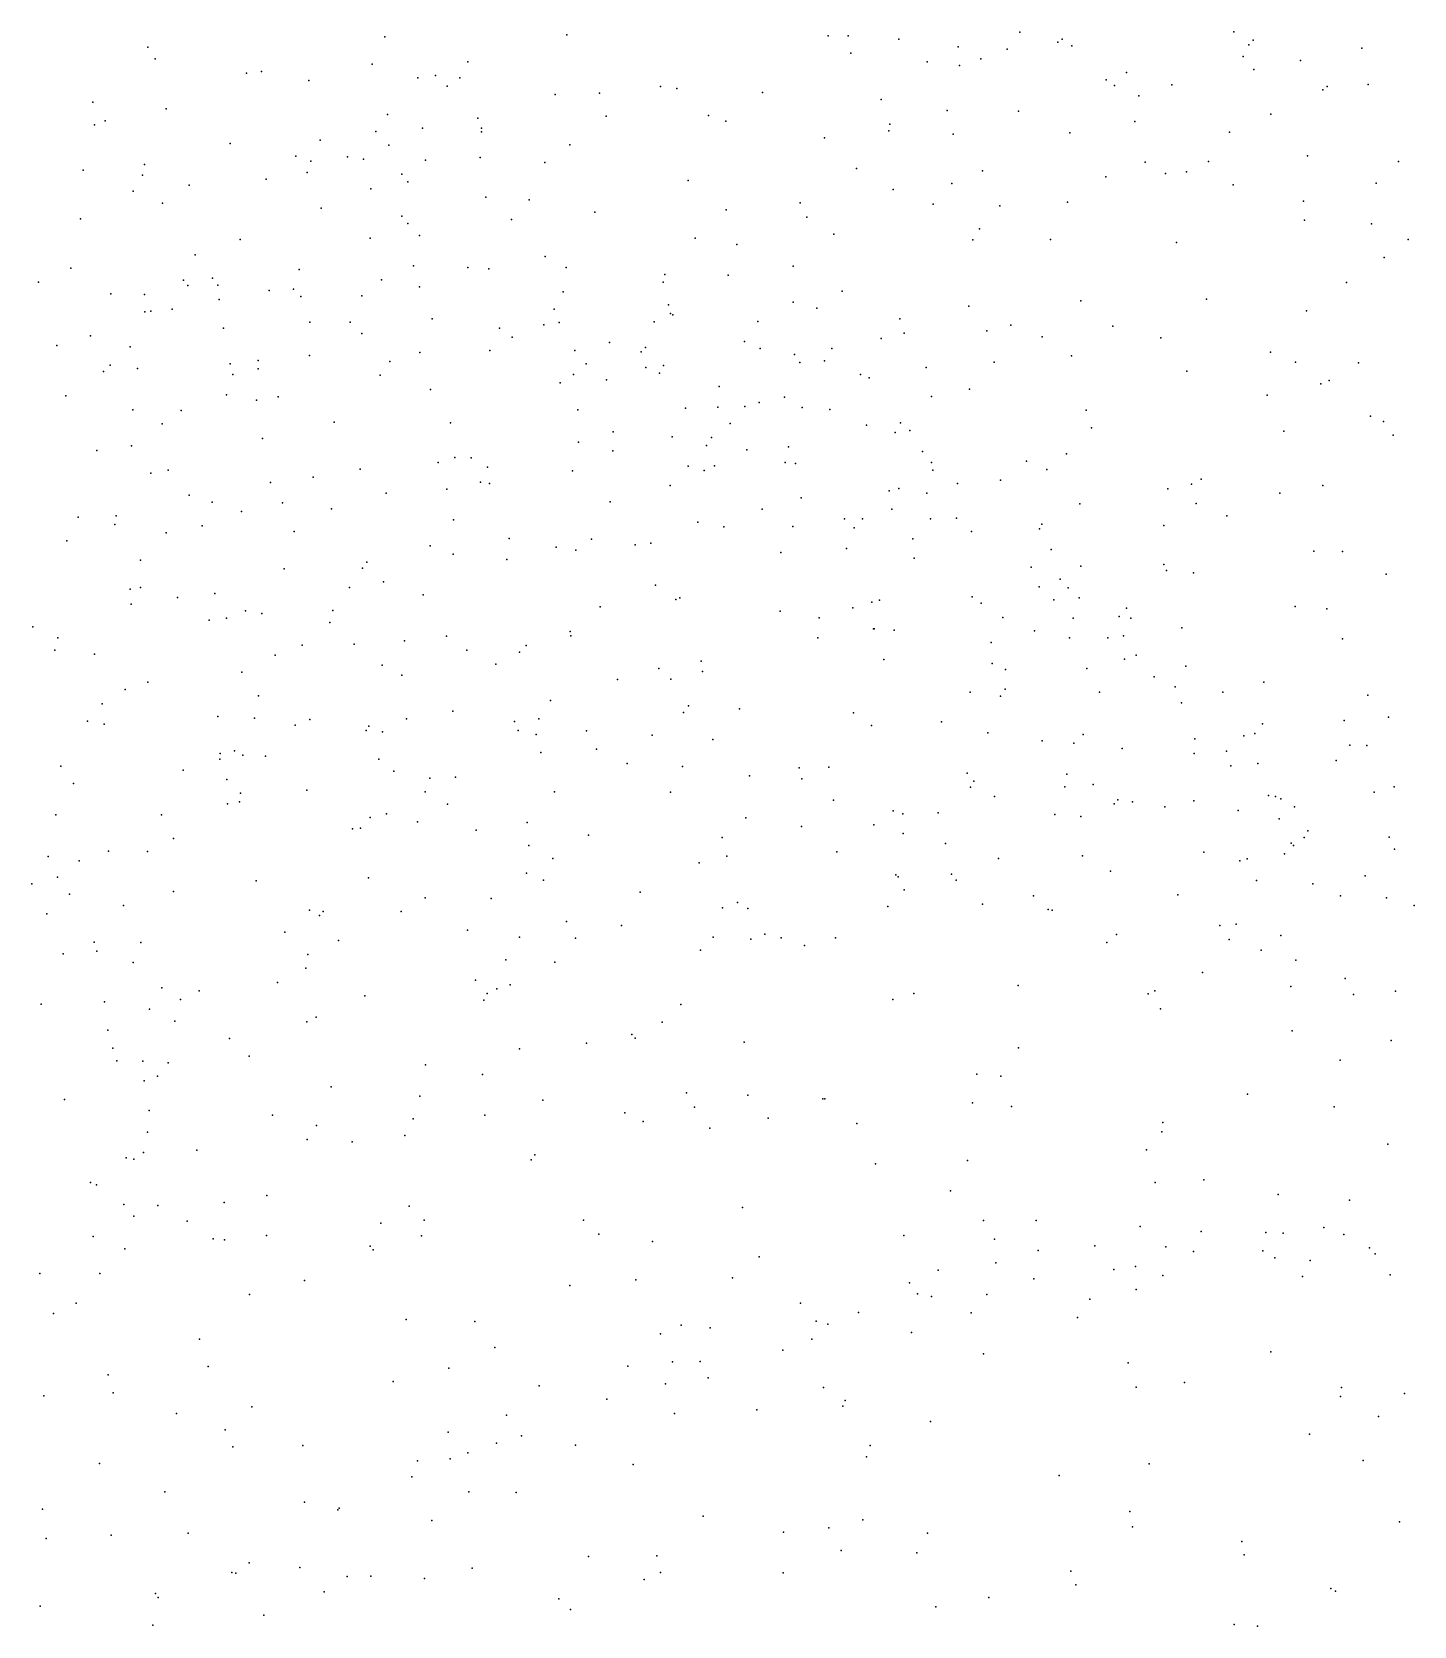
# Model space of a CAD drawing. Header units: metres. Extents: x -25 to 25, y -27.8 to 27.8.
# Drawn here: x -2.015 to -1.326, y -2.376 to -1.581 of the extents above; entities that cross this region are included whole.
import ezdxf

# ---------------------------------------------------------------- set-up
doc = ezdxf.new("R2010")
doc.units = ezdxf.units.M

msp = doc.modelspace()

# ---------------------------------------------------------------- linework, layer by layer
for p in [(-1.7487, -1.5824, -21.7178), (-1.6183, -1.5828, 6.6243), (-1.6083, -1.5828, -4.8225), (-1.5227, -1.581, -0.8096), (-1.416, -1.5809, 5.1244), (-1.9577, -1.5885, -3.7835), (-1.8395, -1.5833, -15.7915), (-1.583, -1.5846, 27.5539), (-1.5535, -1.5883, 23.5416), (-1.529, -1.5895, -0.7098), (-1.5037, -1.586, 13.295), (-1.5016, -1.5846, 10.2145), (-1.4967, -1.5878, -0.5394), (-1.4085, -1.5874, -0.0702), (-1.4063, -1.5851, -1.3427), (-1.352, -1.589, -20.5816), (-1.954, -1.5943, -3.1323), (-1.8457, -1.597, 13.1295), (-1.7981, -1.5958, -9.4989), (-1.6069, -1.5916, -20.4122), (-1.5689, -1.5959, -15.2797), (-1.5528, -1.5976, 5.173), (-1.5421, -1.5944, -0.9239), (-1.4112, -1.5932, -4.8433), (-1.3826, -1.5951, -11.8234), (-1.9084, -1.6015, -9.833), (-1.9009, -1.6006, -3.2496), (-1.8774, -1.6052, -3.3571), (-1.8229, -1.6038, 5.7015), (-1.8142, -1.6027, 5.5322), (-1.8021, -1.6039, -11.5829), (-1.4796, -1.6048, -0.3091), (-1.4694, -1.6012, -1.1988), (-1.4059, -1.5997, 0.0007), (-1.8084, -1.6079, -4.8673), (-1.7544, -1.6122, 6.2892), (-1.7323, -1.6114, 10.3792), (-1.702, -1.6082, 6.4853), (-1.6938, -1.6092, 13.2257), (-1.651, -1.6112, 5.2397), (-1.5919, -1.6146, 13.2573), (-1.4754, -1.6076, 6.8806), (-1.4633, -1.6128, 27.6244), (-1.4468, -1.6074, 23.5603), (-1.3716, -1.6098, 27.6843), (-1.3694, -1.6081, 0.1436), (-1.3489, -1.6072, 6.9722), (-1.9851, -1.6159, -3.0006), (-1.9486, -1.6193, -3.9233), (-1.8381, -1.6222, -3.5106), (-1.5589, -1.6202, -0.5955), (-1.5234, -1.6204, -0.3957), (-1.3974, -1.6219, -1.4644), (-1.9842, -1.6272, -4.9717), (-1.979, -1.6252, 12.9353), (-1.8206, -1.629, 5.9384), (-1.793, -1.6239, -20.6062), (-1.7912, -1.629, 6.1282), (-1.729, -1.6229, 23.5721), (-1.678, -1.6227, 6.5687), (-1.6693, -1.6255, 27.4684), (-1.5881, -1.6303, -0.735), (-1.5875, -1.627, -0.8759), (-1.4653, -1.6256, -0.1067), (-1.9166, -1.6366, 10.5447), (-1.8717, -1.6349, -4.9141), (-1.8439, -1.6306, -3.609), (-1.8374, -1.6374, 27.415), (-1.7912, -1.6308, 5.3509), (-1.7471, -1.6372, 5.2849), (-1.6201, -1.6338, -11.7018), (-1.556, -1.632, 6.8343), (-1.4977, -1.6313, -4.8477), (-1.4181, -1.631, 6.9537), (-1.8838, -1.6429, -3.0998), (-1.8763, -1.6454, 5.6318), (-1.8581, -1.6433, -9.4366), (-1.85, -1.6444, -3.7231), (-1.8192, -1.6449, -3.2846), (-1.7919, -1.6436, -9.6322), (-1.7596, -1.6461, 6.4664), (-1.4602, -1.6459, -1.3901), (-1.4286, -1.6455, 10.1855), (-1.3792, -1.6427, -4.8818), (-1.3338, -1.6456, 13.248), (-1.9899, -1.6499, -22.5838), (-1.9603, -1.6524, -9.3479), (-1.9593, -1.647, 23.6473), (-1.8987, -1.6543, 13.0024), (-1.8782, -1.651, -3.8653), (-1.8309, -1.6519, 6.0263), (-1.6041, -1.649, 23.5715), (-1.5413, -1.6502, -0.3004), (-1.4797, -1.6532, -19.6071), (-1.45, -1.6515, 0.0654), (-1.4396, -1.6508, -11.7786), (-1.9649, -1.6603, -4.1549), (-1.9371, -1.6574, -11.465), (-1.8465, -1.6592, -3.7993), (-1.8279, -1.6557, -3.1767), (-1.6882, -1.655, -15.1004), (-1.5858, -1.6595, -0.4456), (-1.5566, -1.6566, -11.7325), (-1.4162, -1.6572, 0.1908), (-1.3449, -1.6564, 0.2978), (-1.9504, -1.6663, -2.9224), (-1.8712, -1.6688, 5.9073), (-1.7891, -1.6634, 6.4053), (-1.7674, -1.6647, -3.3588), (-1.6692, -1.6697, -11.6455), (-1.6322, -1.6662, -0.6749), (-1.5659, -1.6668, -1.2107), (-1.5326, -1.6677, 5.076), (-1.4989, -1.6658, 27.556), (-1.3812, -1.6654, -1.5922), (-1.9913, -1.6742, -4.2601), (-1.8309, -1.6728, -9.5802), (-1.828, -1.6765, -9.6832), (-1.7763, -1.6745, -3.6254), (-1.7347, -1.6709, 6.5849), (-1.629, -1.6733, -1.0145), (-1.3807, -1.6749, 7.0373), (-1.3473, -1.6767, 23.6159), (-1.9116, -1.6845, 5.7931), (-1.8467, -1.6838, 5.3376), (-1.8221, -1.6825, -3.0877), (-1.6846, -1.6838, 6.7256), (-1.6155, -1.6818, -1.1169), (-1.5461, -1.6846, 10.2779), (-1.5428, -1.6791, -0.1591), (-1.5074, -1.6845, 0.0139), (-1.4445, -1.686, -1.5195), (-1.329, -1.6845, 0.3669), (-1.934, -1.6922, 5.6019), (-1.7594, -1.693, 10.4147), (-1.6639, -1.687, -0.8135), (-1.3409, -1.6935, -1.7322), (-1.996, -1.6988, -9.865), (-1.8822, -1.6994, 23.6466), (-1.8252, -1.6977, -15.5623), (-1.798, -1.6984, 5.2496), (-1.7876, -1.6992, -3.84), (-1.749, -1.6984, 5.1869), (-1.6998, -1.7019, -3.4387), (-1.6358, -1.6978, 6.8252), (-2.0122, -1.7058, 12.7156), (-1.9398, -1.7047, -4.3508), (-1.9377, -1.7074, -4.9282), (-1.9254, -1.7037, 12.8872), (-1.9227, -1.7073, -9.4101), (-1.8971, -1.7099, 5.9824), (-1.885, -1.7092, -4.2659), (-1.8411, -1.7046, -4.0892), (-1.8221, -1.7081, -2.9812), (-1.7006, -1.7058, -27.5496), (-1.6681, -1.7022, -0.9606), (-1.3598, -1.706, 27.6157), (-1.9762, -1.7116, -2.7684), (-1.9594, -1.7119, -4.4502), (-1.9221, -1.7144, 5.8899), (-1.8813, -1.7129, 6.0808), (-1.8509, -1.7126, -4.1758), (-1.7505, -1.7106, 23.6256), (-1.698, -1.7171, -3.2776), (-1.6358, -1.7158, 13.1325), (-1.6113, -1.7103, -0.2633), (-1.5481, -1.7178, 13.1608), (-1.4922, -1.7151, 6.9922), (-1.4296, -1.7142, -4.9065), (-1.9591, -1.7205, -4.8591), (-1.9562, -1.7202, 5.6813), (-1.9456, -1.7193, 5.5008), (-1.8768, -1.7258, -4.8676), (-1.8567, -1.7258, 6.2708), (-1.8159, -1.724, 13.0022), (-1.7549, -1.7192, -3.9133), (-1.7525, -1.7259, 13.0779), (-1.7051, -1.7256, -3.6963), (-1.697, -1.7214, -0.8994), (-1.6957, -1.722, -3.6023), (-1.6533, -1.7254, -0.3488), (-1.624, -1.7187, -1.1883), (-1.5826, -1.724, -0.1034), (-1.3796, -1.7201, 13.166), (-1.9862, -1.7326, -4.6526), (-1.9199, -1.7287, -4.531), (-1.8509, -1.7314, -9.6387), (-1.7823, -1.7287, -4.1744), (-1.776, -1.7332, -4.2461), (-1.7602, -1.727, -4.0537), (-1.5919, -1.7339, -21.4031), (-1.5803, -1.7312, -1.335), (-1.5392, -1.7301, -1.4191), (-1.5271, -1.7272, 23.6021), (-1.5116, -1.733, 27.493), (-1.4763, -1.7278, 10.2562), (-1.4523, -1.7336, 4.9794), (-2.003, -1.7374, -4.7787), (-1.9664, -1.738, 5.7571), (-1.8219, -1.7409, -4.4537), (-1.7871, -1.7398, -4.3614), (-1.7446, -1.7399, 6.7053), (-1.7273, -1.7359, -0.6488), (-1.7116, -1.7406, -3.0772), (-1.7094, -1.7384, -3.8388), (-1.66, -1.7353, -3.3338), (-1.6522, -1.7389, -3.5038), (-1.6351, -1.7419, -3.4309), (-1.6164, -1.7389, -4.8913), (-1.3976, -1.7407, -27.5087), (-1.9764, -1.7472, -9.3696), (-1.9628, -1.7488, 5.4354), (-1.9166, -1.7466, -4.7102), (-1.9027, -1.7448, -9.4943), (-1.9026, -1.749, -9.7178), (-1.877, -1.7423, -2.815), (-1.8369, -1.7454, -4.5353), (-1.739, -1.7465, -2.9857), (-1.7093, -1.7484, -3.98), (-1.7004, -1.7474, -0.4158), (-1.6324, -1.7458, 5.0435), (-1.6201, -1.7451, -1.2615), (-1.5694, -1.7484, 6.9513), (-1.5354, -1.7457, 4.9826), (-1.4969, -1.7425, 0.2781), (-1.3852, -1.7457, -1.7536), (-1.3537, -1.7461, -1.9098), (-1.9797, -1.7504, -22.2223), (-1.9153, -1.7519, -11.4535), (-1.8418, -1.7522, -4.6157), (-1.752, -1.756, -0.778), (-1.7454, -1.7519, -0.8572), (-1.7289, -1.7545, -0.5098), (-1.7024, -1.7512, -1.0652), (-1.6726, -1.7578, -0.2682), (-1.6021, -1.7519, -11.6481), (-1.5979, -1.7535, -0.0089), (-1.4394, -1.7502, -1.6386), (-1.3725, -1.7565, -4.9344), (-1.3683, -1.7548, 0.4842), (-1.9985, -1.7625, 5.6106), (-1.9185, -1.762, 10.5621), (-1.9034, -1.7647, 6.1686), (-1.8927, -1.763, 5.2736), (-1.8166, -1.7593, -4.748), (-1.6401, -1.7632, 23.6196), (-1.5668, -1.7628, 0.1852), (-1.5478, -1.7591, -4.895), (-1.3993, -1.7621, 4.9337), (-1.9651, -1.7694, 5.8994), (-1.941, -1.7698, 5.3286), (-1.7431, -1.7694, -4.6136), (-1.6895, -1.7686, -4.32), (-1.6734, -1.7682, -4.0684), (-1.6599, -1.7678, -0.1832), (-1.6527, -1.7658, -3.7766), (-1.6313, -1.7683, -3.1956), (-1.6174, -1.7693, 10.3411), (-1.4896, -1.7696, 0.3729), (-1.3478, -1.7726, 27.5471), (-1.9505, -1.7764, 23.6938), (-1.8647, -1.7756, 6.4424), (-1.8067, -1.7759, -2.8189), (-1.7255, -1.7805, -0.3483), (-1.6671, -1.7763, -4.2387), (-1.5992, -1.7771, 0.1111), (-1.5848, -1.7808, -3.5094), (-1.5822, -1.7759, 13.0832), (-1.5776, -1.7797, -3.4098), (-1.4869, -1.7784, -19.7766), (-1.391, -1.7801, -11.7433), (-1.3412, -1.7753, 10.188), (-1.9658, -1.7874, 27.3282), (-1.9004, -1.7838, -9.5756), (-1.7428, -1.7856, -20.3509), (-1.6961, -1.783, -4.8215), (-1.679, -1.7873, -11.583), (-1.6765, -1.7833, -1.1932), (-1.6588, -1.7895, -4.4126), (-1.638, -1.788, -3.9582), (-1.3364, -1.7821, 0.5766), (-1.9831, -1.7898, -9.8023), (-1.8129, -1.7957, -11.5089), (-1.8046, -1.7932, 5.1162), (-1.7964, -1.7934, 23.6511), (-1.7257, -1.7899, 6.7959), (-1.6881, -1.7975, 6.8644), (-1.675, -1.7974, -4.5636), (-1.6397, -1.7957, -3.0678), (-1.6346, -1.7962, -1.3376), (-1.5712, -1.7902, -3.3388), (-1.5667, -1.7958, -1.4957), (-1.5194, -1.795, 4.9206), (-1.4994, -1.7914, 13.0827), (-1.9562, -1.8011, -2.5148), (-1.9476, -1.7995, 6.0771), (-1.8752, -1.8031, 5.1854), (-1.8517, -1.799, 27.3289), (-1.7917, -1.8055, -2.7564), (-1.7883, -1.798, 6.705), (-1.7459, -1.7999, 27.367), (-1.6802, -1.7997, -4.6354), (-1.5661, -1.7995, -3.5959), (-1.5323, -1.8045, -11.6667), (-1.5092, -1.7992, 7.0505), (-1.4322, -1.804, -21.2669), (-1.937, -1.8121, 12.6125), (-1.8965, -1.8057, 6.3475), (-1.8388, -1.8111, -2.6784), (-1.8085, -1.8091, -0.7538), (-1.7872, -1.8063, -0.4972), (-1.6971, -1.8073, -4.7403), (-1.6318, -1.8134, 12.9803), (-1.5879, -1.8098, -4.037), (-1.5831, -1.8087, -3.8111), (-1.569, -1.811, -3.742), (-1.5537, -1.8062, 27.4258), (-1.4489, -1.8088, -1.7249), (-1.437, -1.8066, 10.2606), (-1.393, -1.811, -2.1251), (-1.3715, -1.8072, -16.9688), (-1.9255, -1.8156, 5.2339), (-1.911, -1.8202, -9.6795), (-1.8905, -1.8158, -19.445), (-1.8661, -1.8188, 12.7042), (-1.727, -1.8153, 12.9053), (-1.6512, -1.8191, 6.9238), (-1.5866, -1.8191, -4.386), (-1.4928, -1.8163, 0.4868), (-1.4348, -1.8162, -1.8273), (-1.9924, -1.8231, -2.3997), (-1.9742, -1.8267, 5.2876), (-1.9735, -1.8224, -11.4095), (-1.9305, -1.8273, 6.2298), (-1.8052, -1.8243, 12.7856), (-1.6833, -1.8255, -2.9006), (-1.6704, -1.8279, 0.0554), (-1.6359, -1.8277, 0.2154), (-1.6101, -1.8239, 0.2806), (-1.6053, -1.8283, -4.5475), (-1.6012, -1.8238, -4.4769), (-1.5673, -1.8238, -3.1488), (-1.5542, -1.8235, -4.2402), (-1.5129, -1.8288, -1.6368), (-1.5117, -1.8265, -4.9179), (-1.4509, -1.8272, -11.6945), (-1.4195, -1.8223, -1.9418), (-1.998, -1.8348, 5.9946), (-1.9485, -1.8308, -9.48), (-1.8847, -1.8302, -2.5791), (-1.7775, -1.8336, -0.3204), (-1.7364, -1.834, -0.1624), (-1.7145, -1.8368, -0.0752), (-1.7068, -1.836, 4.9771), (-1.576, -1.8338, 0.4033), (-1.5468, -1.8302, 13.0025), (-1.9613, -1.8445, 6.1463), (-1.8169, -1.8374, -0.9247), (-1.8054, -1.8415, -0.3932), (-1.7785, -1.8442, 6.7772), (-1.754, -1.838, -21.5375), (-1.7441, -1.8395, -1.159), (-1.6419, -1.8407, -4.8268), (-1.6092, -1.8387, -4.9045), (-1.5754, -1.8435, -19.4228), (-1.507, -1.8392, -3.3399), (-1.3761, -1.8399, -2.267), (-1.3617, -1.8402, 13.001), (-1.8896, -1.8488, -11.4535), (-1.8506, -1.8484, 6.6648), (-1.8484, -1.8454, -0.6667), (-1.517, -1.8479, -3.7744), (-1.4922, -1.8474, -3.4712), (-1.4508, -1.8466, 7.1346), (-1.4495, -1.8497, 4.8501), (-1.4361, -1.8508, -2.0568), (-1.3399, -1.8514, -2.3828), (-1.9664, -1.859, -9.7341), (-1.9614, -1.8581, -19.7266), (-1.9243, -1.8611, 23.7119), (-1.8571, -1.8581, -0.7708), (-1.8401, -1.8552, -0.5022), (-1.7044, -1.857, -2.7782), (-1.513, -1.8578, 0.5444), (-1.5025, -1.854, -4.2028), (-1.4985, -1.8583, -4.1156), (-1.9659, -1.8664, 12.4537), (-1.9428, -1.8631, -9.5702), (-1.8203, -1.8617, -1.0119), (-1.7321, -1.8677, 12.7708), (-1.6942, -1.8641, 0.1416), (-1.6923, -1.8632, 23.6447), (-1.606, -1.8682, -2.9512), (-1.5965, -1.8654, 10.3525), (-1.5926, -1.8644, -4.6756), (-1.5465, -1.8627, 4.8577), (-1.542, -1.866, -4.5559), (-1.5058, -1.8642, -3.8595), (-1.493, -1.8632, -1.7526), (-1.4695, -1.8685, -1.8994), (-1.3853, -1.8676, -11.7039), (-1.3695, -1.8688, 0.7132), (-1.927, -1.8744, 6.4418), (-1.9184, -1.8734, -2.3672), (-1.909, -1.8697, 12.5196), (-1.9008, -1.871, 5.1213), (-1.8668, -1.8756, -0.8659), (-1.8653, -1.8696, 10.5423), (-1.6423, -1.8699, 12.854), (-1.6228, -1.8732, -1.5212), (-1.5311, -1.8731, -11.627), (-1.496, -1.8734, 23.6297), (-1.4732, -1.8725, -3.5718), (-1.4673, -1.8734, -4.9549), (-2.0151, -1.8778, -9.8027), (-2.0026, -1.8833, 5.2494), (-1.8297, -1.8848, -11.4807), (-1.8087, -1.8824, 27.3025), (-1.747, -1.8801, -0.0123), (-1.7466, -1.8823, -1.2373), (-1.6235, -1.8832, -2.8744), (-1.5957, -1.8788, 23.6382), (-1.5954, -1.8788, 0.4705), (-1.5853, -1.8794, 7.0454), (-1.5153, -1.8798, 10.3161), (-1.4979, -1.8833, -4.4991), (-1.4788, -1.8833, 12.9133), (-1.4709, -1.8822, -3.6703), (-1.4419, -1.8782, 0.6564), (-1.3618, -1.8837, 10.259), (-2.004, -1.8893, 23.7558), (-1.9842, -1.8913, -9.4726), (-1.8942, -1.8918, -0.7143), (-1.8806, -1.8869, -0.5534), (-1.8547, -1.8864, 5.053), (-1.7986, -1.8893, -2.5827), (-1.7723, -1.8904, 23.6726), (-1.769, -1.8871, 6.845), (-1.537, -1.8855, -3.0508), (-1.4647, -1.8919, -3.9398), (-1.9107, -1.9004, 6.5847), (-1.8408, -1.8969, -2.4654), (-1.7841, -1.8963, -0.091), (-1.7027, -1.8986, -1.3843), (-1.6817, -1.8949, 0.3144), (-1.681, -1.9001, 27.3433), (-1.5906, -1.894, -11.5838), (-1.5365, -1.896, 7.1103), (-1.5299, -1.899, -4.6485), (-1.4892, -1.8986, -1.9596), (-1.4705, -1.8938, -3.1935), (-1.4398, -1.8973, -3.4048), (-1.9576, -1.9054, 10.6281), (-1.8309, -1.9019, 6.762), (-1.7233, -1.904, 12.6909), (-1.6967, -1.9038, 4.8939), (-1.53, -1.9089, 4.8014), (-1.4557, -1.9026, 27.4077), (-1.4452, -1.9076, -2.2743), (-1.401, -1.9054, 4.7885), (-1.9805, -1.9162, -2.1447), (-1.9689, -1.909, 5.1482), (-1.9024, -1.9121, 27.2568), (-1.7568, -1.9145, 0.0851), (-1.5474, -1.9104, -2.9629), (-1.5323, -1.9124, -4.7853), (-1.483, -1.9103, 7.1629), (-1.442, -1.9157, 0.7373), (-1.4214, -1.9103, -4.2093), (-1.3491, -1.9119, -20.5278), (-1.9878, -1.9248, -9.7211), (-1.9227, -1.9225, -0.6307), (-1.9045, -1.9233, -0.4949), (-1.8768, -1.9239, -0.9854), (-1.8286, -1.9236, -1.1363), (-1.8056, -1.9198, 12.5413), (-1.7627, -1.9237, 4.9128), (-1.6905, -1.9205, 0.3915), (-1.6879, -1.9171, -1.4596), (-1.6625, -1.9187, 10.4137), (-1.6057, -1.9206, 12.7621), (-1.3609, -1.9244, 12.8511), (-1.3387, -1.9228, 4.7614), (-1.9794, -1.9263, -9.5729), (-1.8841, -1.9268, -0.3733), (-1.8488, -1.9295, 12.4458), (-1.8474, -1.9273, -2.3371), (-1.8406, -1.9301, 4.9839), (-1.7748, -1.9249, -2.5088), (-1.773, -1.9294, 10.4911), (-1.7639, -1.9314, 0.1582), (-1.7388, -1.9297, 0.2824), (-1.7061, -1.9318, -11.5298), (-1.5967, -1.9269, 0.5701), (-1.5617, -1.9252, -2.8895), (-1.5386, -1.9307, -27.3903), (-1.4911, -1.9315, -4.7099), (-1.411, -1.9321, -3.502), (-1.4055, -1.9309, -4.4539), (-1.4017, -1.9262, -4.0722), (-1.9144, -1.9396, 12.3633), (-1.7617, -1.9405, -16.8587), (-1.7339, -1.9387, 6.9281), (-1.6758, -1.934, 0.4669), (-1.5116, -1.9346, 12.7846), (-1.4958, -1.9357, -2.2144), (-1.4716, -1.9384, -3.0643), (-1.4354, -1.9336, -4.5794), (-1.4196, -1.9398, -3.7967), (-1.358, -1.9368, 0.9049), (-1.3496, -1.937, -2.4817), (-2.001, -1.9472, 6.3161), (-1.9218, -1.9437, -21.7477), (-1.9215, -1.9409, -0.8208), (-1.9102, -1.9418, -20.4726), (-1.899, -1.9422, -2.1925), (-1.8425, -1.9437, -0.1628), (-1.7185, -1.9459, 12.5643), (-1.691, -1.9475, -2.606), (-1.6327, -1.9481, 12.6341), (-1.618, -1.9477, -1.6547), (-1.4357, -1.941, 23.6419), (-1.4174, -1.9471, -2.4161), (-1.4039, -1.946, -3.8656), (-1.3648, -1.9444, -4.166), (-1.9947, -1.9559, 27.2262), (-1.94, -1.9492, 5.068), (-1.9182, -1.9539, -0.4322), (-1.835, -1.9497, 23.7077), (-1.817, -1.9533, -0.0209), (-1.8042, -1.9527, 6.8467), (-1.6576, -1.952, 0.5423), (-1.6315, -1.9535, -11.5512), (-1.549, -1.9508, -1.8681), (-1.5457, -1.9547, -1.9401), (-1.4993, -1.9512, 0.7937), (-1.4861, -1.9564, -4.8652), (-1.9115, -1.9608, -0.9222), (-1.8783, -1.9592, -0.2605), (-1.8194, -1.9601, -2.2772), (-1.7548, -1.96, 12.4849), (-1.697, -1.9603, -1.5176), (-1.6157, -1.9642, 0.6432), (-1.5473, -1.9578, 23.6475), (-1.5353, -1.9624, -20.0036), (-1.5003, -1.9575, -2.9382), (-1.4738, -1.964, 12.6823), (-1.4359, -1.9646, 0.9184), (-1.3986, -1.9619, 27.3645), (-1.3952, -1.9624, -3.2336), (-1.3925, -1.9636, -3.6978), (-1.346, -1.9602, -4.481), (-1.336, -1.9575, -4.3852), (-2.0036, -1.9715, 6.3883), (-1.9508, -1.9716, 6.5325), (-1.9179, -1.966, 6.6575), (-1.912, -1.965, -11.4192), (-1.8386, -1.9711, -11.4573), (-1.8082, -1.9662, 0.0709), (-1.5859, -1.9695, 0.7175), (-1.581, -1.9711, 7.1083), (-1.5635, -1.9705, -2.1859), (-1.5052, -1.9713, 4.7293), (-1.4922, -1.9724, -2.3642), (-1.4756, -1.966, -4.9425), (-1.4665, -1.9651, -2.9991), (-1.4504, -1.9675, -5.0147), (-1.4138, -1.9693, -4.699), (-1.3856, -1.9675, -3.5932), (-1.8556, -1.9785, 6.7825), (-1.8515, -1.9782, -2.1196), (-1.8468, -1.9728, -0.091), (-1.8231, -1.975, 27.2543), (-1.7938, -1.9791, -1.3008), (-1.7684, -1.9753, 0.3898), (-1.6593, -1.9731, -2.2615), (-1.6316, -1.9773, -2.5196), (-1.5955, -1.9765, 4.7607), (-1.3933, -1.9735, 7.2627), (-1.379, -1.9795, 4.7032), (-1.9448, -1.9833, -2.0153), (-1.7676, -1.9868, 12.3918), (-1.7378, -1.9816, -1.4412), (-1.6711, -1.9828, -2.3713), (-1.5808, -1.9808, -2.6932), (-1.5598, -1.9858, -2.2718), (-1.3874, -1.9857, -2.6211), (-1.3861, -1.9869, -3.1512), (-1.3809, -1.9828, 12.6024), (-1.3384, -1.9826, -3.9654), (-2.0074, -1.9924, -1.9381), (-1.9919, -1.9944, 5.0806), (-1.9773, -1.9897, 12.2221), (-1.9579, -1.9898, -0.728), (-1.7557, -1.9934, 4.8326), (-1.6827, -1.9955, 10.4585), (-1.6689, -1.9921, 12.4181), (-1.6139, -1.99, -1.9549), (-1.5333, -1.9934, 10.3652), (-1.4915, -1.992, -2.6992), (-1.4309, -1.9902, 1.0069), (-1.4129, -1.9945, 12.5128), (-1.4093, -1.9935, -2.6875), (-1.3906, -1.991, -2.5224), (-1.3357, -1.9886, -4.6055), (-2.0028, -2.0027, -19.8766), (-1.8476, -2.0029, -1.2212), (-1.7688, -2.0006, 0.4782), (-1.7603, -2.0042, -27.3248), (-1.5846, -2.0015, 12.4267), (-1.5834, -2.0024, -2.5975), (-1.5568, -2.0011, -2.3612), (-1.5545, -2.0041, -2.4331), (-1.4774, -1.9997, -2.4276), (-1.4047, -2.0043, -4.7778), (-1.3504, -2.002, -3.7521), (-2.0155, -2.006, -23.1426), (-1.9968, -2.0111, 6.4799), (-1.9448, -2.0098, -0.3779), (-1.9037, -2.0045, -1.0444), (-1.712, -2.0101, -11.5081), (-1.5804, -2.009, 0.8415), (-1.5159, -2.0119, -19.8004), (-1.4438, -2.0115, 12.3642), (-1.3765, -2.0059, 10.3267), (-1.3628, -2.0119, 12.3332), (-1.9698, -2.0167, -0.4958), (-1.8771, -2.0191, -0.0213), (-1.8702, -2.0198, 23.7398), (-1.8313, -2.0198, 0.3189), (-1.8194, -2.0129, -2.0448), (-1.7864, -2.0132, -1.3778), (-1.671, -2.0179, 0.7113), (-1.6635, -2.0153, 7.0465), (-1.6583, -2.0182, 23.6685), (-1.5885, -2.0173, 27.2918), (-1.5413, -2.0161, 4.6868), (-1.5086, -2.0187, -2.5174), (-1.5066, -2.0191, 0.9861), (-1.3398, -2.0129, -3.4465), (-1.326, -2.0167, -27.2335), (-2.008, -2.021, 10.7125), (-1.872, -2.0218, -1.9729), (-1.7488, -2.0247, -2.1081), (-1.7213, -2.0267, -1.6002), (-1.4229, -2.0268, -2.9292), (-1.4148, -2.0261, -4.9443), (-1.9844, -2.035, -11.3702), (-1.9612, -2.0352, -1.8963), (-1.8893, -2.0301, -1.1574), (-1.8626, -2.0342, 0.2184), (-1.7982, -2.029, 12.245), (-1.7722, -2.0325, 0.5575), (-1.7444, -2.0331, 0.6238), (-1.6756, -2.0326, -1.7056), (-1.6569, -2.0335, -1.7732), (-1.6498, -2.031, -1.8473), (-1.6418, -2.0329, 12.3013), (-1.6146, -2.0329, -19.578), (-1.4793, -2.0352, 7.225), (-1.4745, -2.0312, 12.2748), (-1.4183, -2.0337, -5.0496), (-1.3924, -2.0318, 1.1521), (-1.9999, -2.0409, -0.6103), (-1.9831, -2.0395, -0.8019), (-1.8778, -2.0412, 0.0965), (-1.779, -2.0439, 10.532), (-1.6819, -2.0391, -1.9122), (-1.6301, -2.0367, 4.7153), (-1.4023, -2.039, -4.8648), (-1.385, -2.0441, 7.2969), (-1.9649, -2.0452, -0.8981), (-1.8789, -2.0481, 6.7962), (-1.7547, -2.0451, -2.0273), (-1.4315, -2.0502, -11.5815), (-1.9506, -2.0579, -0.2394), (-1.9321, -2.0594, -0.1434), (-1.893, -2.0552, -11.4086), (-1.7942, -2.054, 4.8048), (-1.7836, -2.0584, -1.4718), (-1.777, -2.0563, 6.9417), (-1.5235, -2.0566, 1.0595), (-1.4554, -2.0593, -20.2993), (-1.3875, -2.0572, -2.8742), (-1.3604, -2.0532, -2.7484), (-1.3353, -2.0595, -3.067), (-2.0109, -2.066, -0.5442), (-1.9792, -2.0649, -0.3394), (-1.9414, -2.0636, -20.2833), (-1.8494, -2.0619, -1.8328), (-1.7901, -2.064, -1.9248), (-1.7884, -2.0607, 27.2344), (-1.6918, -2.0662, 0.7819), (-1.5861, -2.0636, 0.9585), (-1.5755, -2.0607, 12.1979), (-1.4587, -2.0609, 23.6554), (-1.3562, -2.0612, -5.114), (-1.9569, -2.0685, 4.9439), (-1.9442, -2.0744, 6.6789), (-1.8783, -2.0748, -1.2692), (-1.8737, -2.0725, 0.3872), (-1.7011, -2.075, 27.249), (-1.4525, -2.0684, 10.3772), (-1.9776, -2.0789, 27.1892), (-1.917, -2.0832, 0.1498), (-1.7162, -2.0812, -11.4897), (-1.7145, -2.0829, -1.7443), (-1.3868, -2.0793, 12.1121), (-1.9752, -2.088, 6.6146), (-1.7722, -2.0883, 12.1545), (-1.7388, -2.0854, -1.8293), (-1.6602, -2.085, 0.8716), (-1.5233, -2.0878, 4.6005), (-1.3375, -2.0841, 1.3123), (-1.9731, -2.0943, -0.9653), (-1.9601, -2.0944, -1.8063), (-1.9476, -2.0953, -1.0561), (-1.9071, -2.092, 0.3086), (-1.8192, -2.0963, 0.6153), (-1.3629, -2.0939, 27.2641), (-1.9595, -2.1043, -0.0531), (-1.9529, -2.102, 10.7004), (-1.8662, -2.1073, 0.5242), (-1.7907, -2.1011, 0.6827), (-1.5442, -2.1009, -11.5406), (-1.5322, -2.102, -16.9255), (-1.9992, -2.1136, -0.2619), (-1.822, -2.1119, 4.7692), (-1.7606, -2.1139, 0.7577), (-1.6889, -2.1102, 12.1377), (-1.6584, -2.1114, 23.685), (-1.6209, -2.1133, 27.246), (-1.62, -2.1132, 7.1394), (-1.5463, -2.1153, -27.2038), (-1.4091, -2.1109, 1.2877), (-1.957, -2.1191, 0.0938), (-1.8955, -2.1214, 4.8304), (-1.8253, -2.1232, -1.5865), (-1.7895, -2.1214, -1.7118), (-1.7198, -2.1202, 0.8456), (-1.685, -2.1174, 10.5231), (-1.6482, -2.1229, 0.985), (-1.5268, -2.117, 7.2268), (-1.3658, -2.1173, -11.5768), (-1.9579, -2.1298, 4.8836), (-1.8735, -2.1265, -27.1686), (-1.8294, -2.1316, 12.0835), (-1.7105, -2.1245, 7.053), (-1.6773, -2.1279, 4.639), (-1.604, -2.1255, 4.5995), (-1.4518, -2.1297, 4.5381), (-1.4514, -2.125, 12.0777), (-1.9332, -2.1388, 0.4358), (-1.8782, -2.1335, -1.7169), (-1.8557, -2.1347, 10.6456), (-1.4595, -2.1387, 27.2436), (-1.3391, -2.1358, 4.5029), (-1.9684, -2.1426, 0.2427), (-1.9646, -2.1433, -11.3634), (-1.9599, -2.14, -1.7269), (-1.7664, -2.1436, 4.6778), (-1.7646, -2.1412, 6.9953), (-1.5947, -2.1456, -11.5148), (-1.5488, -2.144, 4.5428), (-1.9862, -2.1549, 0.1527), (-1.4551, -2.155, 10.4446), (-1.4309, -2.1536, -11.5547), (-1.9833, -2.1562, -1.0459), (-1.8983, -2.1615, -11.3863), (-1.5573, -2.1592, 23.6764), (-1.3938, -2.161, 12.0057), (-1.9696, -2.1659, 27.1528), (-1.9527, -2.1664, -1.6219), (-1.9196, -2.1649, -1.5494), (-1.8273, -2.1668, -11.4209), (-1.661, -2.1674, -19.7414), (-1.3583, -2.1638, 4.4091), (-1.9647, -2.1718, -1.1556), (-1.938, -2.1742, -1.3308), (-1.8414, -2.1753, 0.7294), (-1.8199, -2.1737, 23.7525), (-1.7404, -2.1738, 12.0626), (-1.5408, -2.1739, 27.2188), (-1.5146, -2.174, -19.957), (-1.4627, -2.177, 4.4089), (-1.371, -2.1775, 10.4455), (-1.985, -2.1819, 0.3786), (-1.925, -2.183, 0.5761), (-1.9194, -2.1835, 6.7887), (-1.8985, -2.1814, 0.6413), (-1.8468, -2.1868, 6.9108), (-1.8212, -2.1815, 4.7027), (-1.7327, -2.1807, 23.7142), (-1.7059, -2.1844, 1.0024), (-1.5806, -2.1814, 1.1916), (-1.5353, -2.1833, 3.8659), (-1.4852, -2.1865, 3.9498), (-1.4499, -2.1871, 3.681), (-1.4322, -2.1795, 3.8237), (-1.3999, -2.1799, 3.927), (-1.3914, -2.1802, 3.7481), (-1.3611, -2.1809, 27.2086), (-1.9692, -2.1881, 0.4728), (-1.8452, -2.1885, -21.5403), (-1.6527, -2.192, 7.1209), (-1.5347, -2.195, 4.0182), (-1.5136, -2.1889, 3.7406), (-1.436, -2.1894, 4.0199), (-1.4014, -2.189, 23.6715), (-1.3954, -2.1925, 4.1113), (-1.3778, -2.1939, 4.2559), (-1.3482, -2.1876, 3.6283), (-1.3454, -2.1905, 4.1936), (-2.0116, -2.2004, 0.3125), (-1.9816, -2.2004, 11.9467), (-1.666, -2.2025, 1.1008), (-1.5634, -2.1987, 3.7892), (-1.5157, -2.203, 4.3357), (-1.4758, -2.1984, 7.2709), (-1.4649, -2.1968, 4.1443), (-1.4514, -2.2014, 4.2386), (-1.3817, -2.2019, 1.413), (-1.3379, -2.201, -11.5658), (-1.907, -2.2108, 4.7694), (-1.8795, -2.2038, 27.1613), (-1.7472, -2.2063, 10.6068), (-1.7142, -2.2036, 7.0594), (-1.5778, -2.205, 4.3985), (-1.5738, -2.2105, 3.6545), (-1.5391, -2.2109, 4.2177), (-1.4647, -2.2084, 11.9814), (-1.9934, -2.2151, -1.4928), (-1.6321, -2.2151, 3.8399), (-1.5667, -2.2118, 1.2725), (-1.4878, -2.2131, 3.5871), (-2.0047, -2.2203, 23.8471), (-1.8288, -2.2233, 0.8422), (-1.7946, -2.2244, 0.9103), (-1.6917, -2.2261, 11.9994), (-1.6242, -2.2241, 27.1864), (-1.6185, -2.2257, 4.133), (-1.6031, -2.2198, 7.1701), (-1.5469, -2.22, 11.9994), (-1.4939, -2.2224, 1.3534), (-1.9319, -2.2331, 0.6765), (-1.7019, -2.2305, 3.8729), (-1.6772, -2.2274, 4.5077), (-1.6264, -2.2331, 4.2065), (-1.5768, -2.2298, 4.2937), (-1.7846, -2.2373, -11.428), (-1.6409, -2.2386, 3.6478), (-1.5408, -2.2404, 3.5244), (-1.3975, -2.2394, -11.5449), (-1.9774, -2.2509, 0.6193), (-1.9276, -2.2468, -11.3586), (-1.8075, -2.2476, 6.9656), (-1.7183, -2.2466, 3.7965), (-1.6959, -2.2444, 4.1099), (-1.6822, -2.2442, 4.4093), (-1.4687, -2.245, 3.4822), (-1.8353, -2.2543, 10.7), (-1.7624, -2.2565, 3.955), (-1.6994, -2.2554, 3.7108), (-1.6782, -2.2525, 1.1502), (-1.6207, -2.2572, -11.4877), (-1.4647, -2.257, 23.6623), (-1.4406, -2.2548, 10.5254), (-1.3623, -2.2573, 3.4148), (-2.0096, -2.2614, 0.5542), (-1.9749, -2.2599, 6.7479), (-1.7287, -2.2631, 1.0995), (-1.611, -2.2666, 10.5821), (-1.6098, -2.2638, 3.535), (-1.3627, -2.2618, 1.4891), (-1.3308, -2.2603, 27.1488), (-1.9433, -2.2703, 10.7785), (-1.9058, -2.2669, 4.7215), (-1.7788, -2.271, 4.0351), (-1.6949, -2.2703, 10.6232), (-1.6538, -2.2684, 1.216), (-1.5673, -2.2742, 1.3413), (-1.3437, -2.2717, -20.3229), (-1.9191, -2.2784, 23.7969), (-1.8078, -2.2796, 23.7448), (-1.7713, -2.2813, 4.1503), (-1.3781, -2.2806, 7.3534), (-1.9153, -2.2869, 6.838), (-1.8804, -2.2862, 0.8629), (-1.7981, -2.2899, 1.0191), (-1.7837, -2.2851, 27.1377), (-1.7443, -2.286, 7.0369), (-1.5973, -2.2862, 11.9333), (-1.9817, -2.2951, -11.328), (-1.8231, -2.2938, 3.981), (-1.8069, -2.2929, 3.7916), (-1.7156, -2.2957, 3.5805), (-1.5991, -2.2919, 3.4575), (-1.4582, -2.2954, 7.2913), (-1.3514, -2.2937, -11.5442), (-1.826, -2.3018, 4.0841), (-1.503, -2.3012, 1.4267), (-1.9492, -2.3093, -16.8867), (-1.8795, -2.3145, 4.6209), (-1.7976, -2.3093, 4.4517), (-1.774, -2.3097, 3.6262), (-2.0102, -2.3179, 27.0718), (-1.8629, -2.3183, 3.8537), (-1.8623, -2.3174, 10.7798), (-1.6807, -2.3215, 1.2542), (-1.4678, -2.3191, 10.5946), (-1.9375, -2.33, 11.8373), (-1.816, -2.3236, 4.2415), (-1.6405, -2.3294, 10.6591), (-1.6179, -2.3272, 27.1331), (-1.601, -2.3232, 7.1826), (-1.5687, -2.33, 1.3963), (-1.4664, -2.3267, 27.1313), (-1.3333, -2.3242, 10.5871), (-2.0083, -2.3326, 0.7059), (-1.976, -2.331, 4.7432), (-1.412, -2.3341, 3.3067), (-1.9071, -2.3448, 0.9121), (-1.7378, -2.3415, 10.7179), (-1.7038, -2.3413, 11.8827), (-1.6118, -2.3386, 3.3894), (-1.5741, -2.3397, -11.4879), (-1.4107, -2.3407, 7.3306), (-1.9157, -2.3495, 3.9391), (-1.9137, -2.3499, 4.0408), (-1.8819, -2.347, 4.1696), (-1.8582, -2.3516, 4.3857), (-1.8464, -2.3513, 3.6458), (-1.8196, -2.3526, 11.8526), (-1.7959, -2.3474, -11.3982), (-1.7101, -2.3531, -26.8834), (-1.702, -2.3495, 3.4447), (-1.6407, -2.3497, 23.6813), (-1.4973, -2.3489, 11.8505), (-1.9538, -2.36, -11.3287), (-1.9525, -2.3621, -23.3345), (-1.8697, -2.3592, 4.489), (-1.5381, -2.3621, 3.2826), (-1.4947, -2.3557, 7.2679), (-1.3676, -2.3576, 1.5597), (-1.3652, -2.3588, 23.6701), (-2.0113, -2.3664, 11.7426), (-1.7527, -2.3627, 1.1849), (-1.7469, -2.368, 23.7125), (-1.5645, -2.3667, 10.6677), (-1.9551, -2.3759, 4.125), (-1.8998, -2.3708, 6.8876), (-1.4157, -2.3755, 3.2307), (-1.4042, -2.3763, 27.0763)]:
    msp.add_point(p)

doc.saveas('drawing.dxf')
